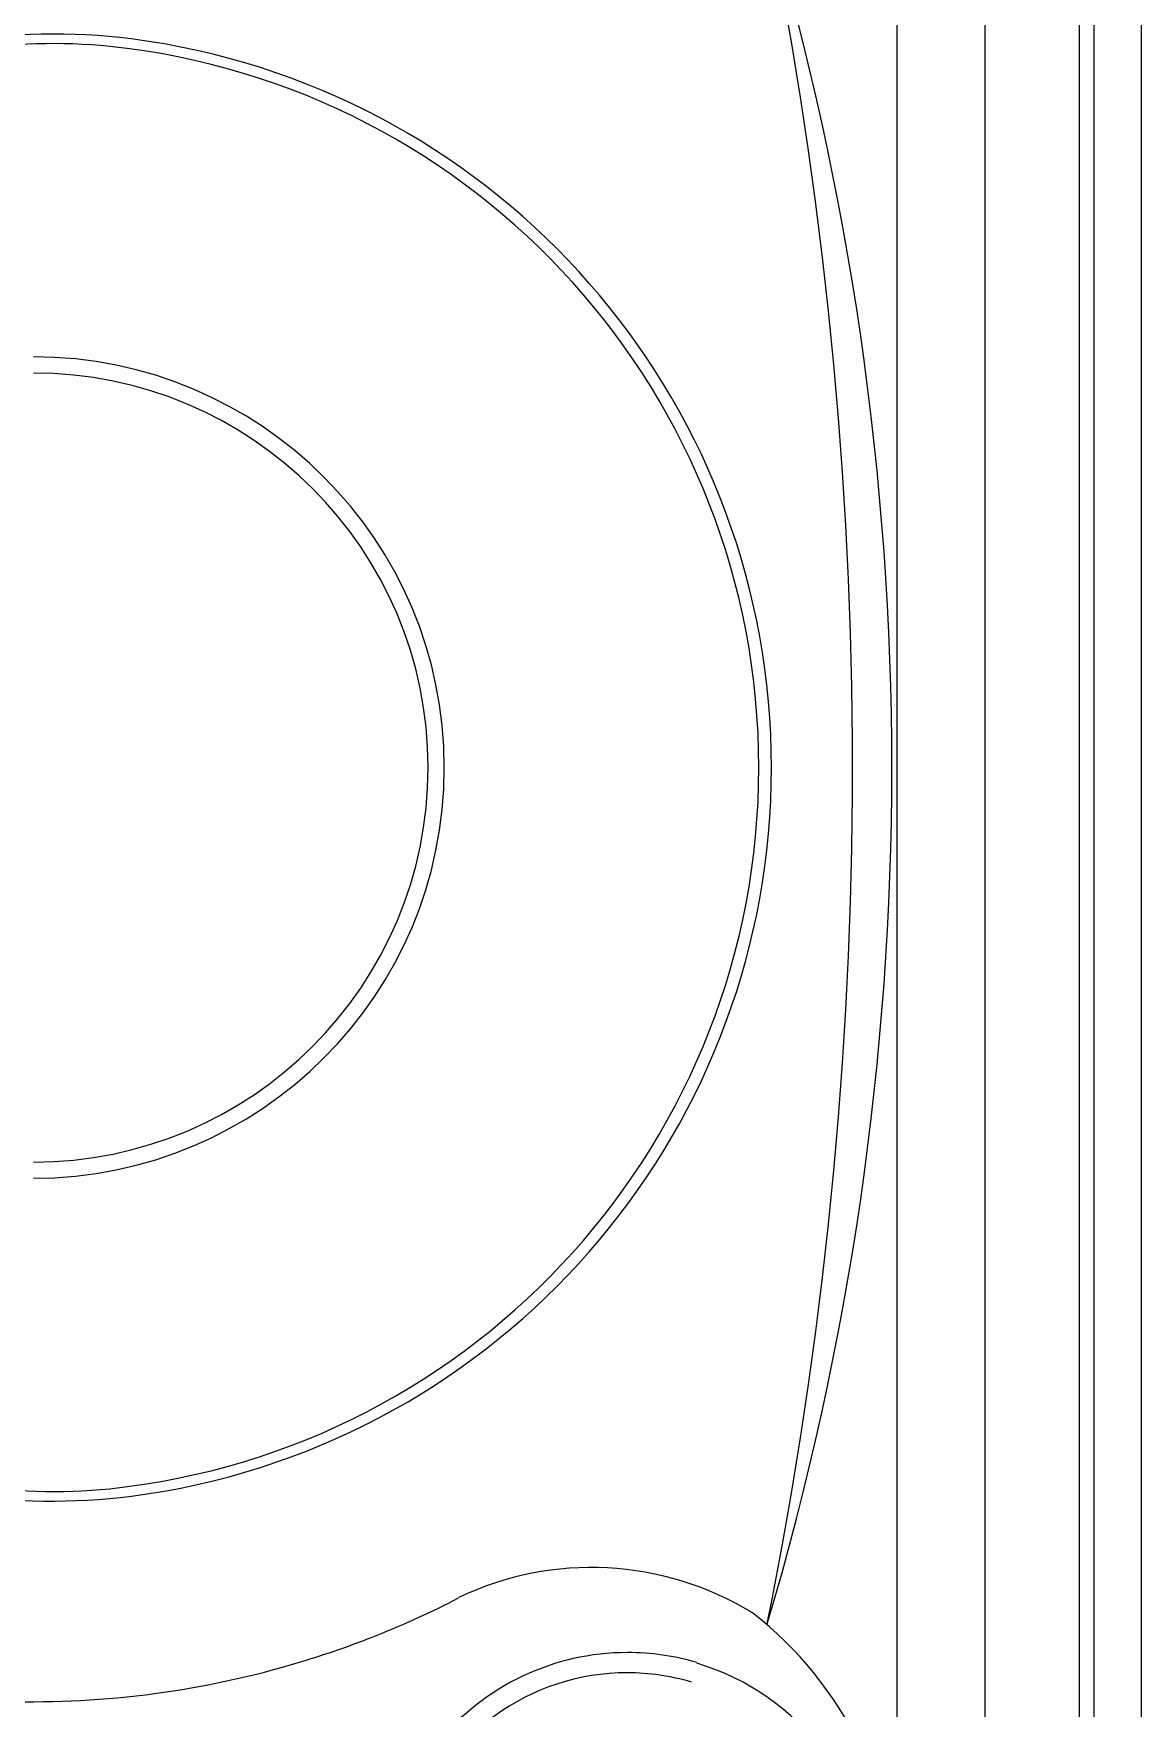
# Model space of a CAD drawing. Extents: x 409 to 498, y 628 to 778.
# Drawn here: x 483.42 to 497.58, y 677.93 to 699.34 of the extents above; entities that cross this region are included whole.
import ezdxf

# ---------------------------------------------------------------- set-up
doc = ezdxf.new("R2010")
doc.units = 0
doc.header["$MEASUREMENT"] = 0
doc.layers.add('1', color=4, linetype='Continuous')

# ---------------------------------------------------------------- blocks, each defined once
blk = doc.blocks.new('2011PULSE')
at = {"layer": '1', "color": 3, "linetype": 'Continuous'}
for p, q in [((87, 23.25), (87, 65.75)), ((88.207, 23.25), (88.207, 65.75)), ((85.875, 58.947), (85.875, 30.053))]:
    blk.add_line(p, q, dxfattribs=at)
at = {"layer": '1', "linetype": 'Continuous'}
blk.add_lwpolyline([(7.75, 0), (81.25, 0, 0.414214), (89, 7.75), (89, 81.25, 0.414214), (81.25, 89), (7.75, 89, 0.414214), (0, 81.25), (0, 7.75, 0.414214), (7.75, 0)], format="xyb", dxfattribs=at)
at = {"layer": '1', "color": 3, "linetype": 'Continuous'}
blk.add_lwpolyline([(7.75, 0.606), (81.244, 0.606, 0.414214), (88.394, 7.756), (88.394, 81.244, 0.414214), (81.244, 88.394), (7.756, 88.394, 0.414214), (0.606, 81.244), (0.606, 7.75, 0.413713)], format="xyb", close=True, dxfattribs=at)
for centre, radius, start, end in [((47.363, 44.5), 38.446, 343.4568, 16.5432), ((75.065, 45.564), 8.313, 79.9794, 111.5483), ((74.877, 44.5), 9.393, 280.0206, 79.9794), ((75.064, 43.441), 8.318, 248.9508, 280.0206), ((81.969, 30.331), 3.943, 58.5519, 115.493), ((74.803, 44.5), 11.942, 291.7546, 297.2572), ((81.109, 29.926), 4.766, 359.7135, 52.2596), ((74.803, 44.5), 11.942, 286.7744, 291.7546), ((74.803, 44.5), 11.942, 268.4643, 286.7744), ((82.429, 30.062), 3.124, 90, 140.8012), ((82.425, 30.058), 2.87, 89.923, 234.6985), ((82.429, 30.053), 2.875, 73.4738, 90)]:
    blk.add_arc(centre, radius, start, end, dxfattribs=at)
at = {"layer": '1', "color": 2, "linetype": 'Continuous'}
for centre, radius, start, end in [((29.864, 44.5), 55.444, 348.6127, 11.3873), ((82.443, 30.142), 3.044, 73.2926, 90.2577), ((82.429, 30.053), 3.125, 0, 73.4738)]:
    blk.add_arc(centre, radius, start, end, dxfattribs=at)
at = {"layer": '1', "color": 4}
for centre, start, end in [((75.08, 46.161), 84.4553, 112.7372), ((75.08, 42.839), 247.2628, 275.5447)]:
    blk.add_arc(centre, 7.593, start, end, dxfattribs=at)
at = {"layer": '1', "color": 4, "linetype": 'Continuous'}
for radius, start, end in [(9.27, 276.0377, 83.9623), (5.25, 270, 90), (5.043, 270, 90)]:
    blk.add_arc((74.839, 44.5), radius, start, end, dxfattribs=at)

msp = doc.modelspace()

# ---------------------------------------------------------------- block references
at = {"layer": '1'}
msp.add_blockref('2011PULSE', (408.577, 645.46), dxfattribs=at)

doc.saveas('drawing.dxf')
